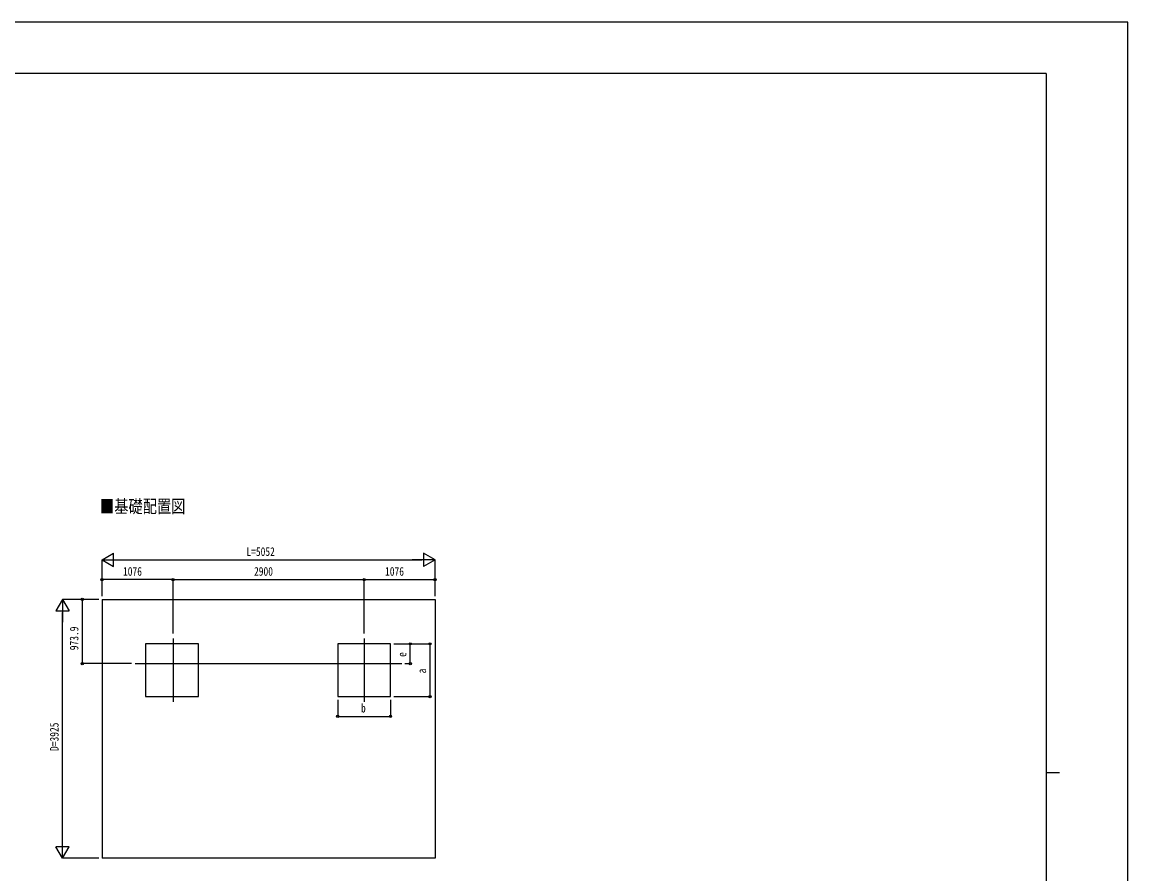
# Model space of a CAD drawing. Units: millimetres, scale not verified. Extents: x -16820 to 16820, y -11880 to 11880.
# Drawn here: x 43 to 16820, y -1039 to 11880 of the extents above; entities that cross this region are included whole.
import ezdxf
from ezdxf.enums import TextEntityAlignment as Align

# ---------------------------------------------------------------- set-up
doc = ezdxf.new("R2010")
doc.units = ezdxf.units.MM
doc.header["$LTSCALE"] = 60
for name, color, linetype in [('0-2_USER1', 3, 'Continuous'), ('0-3_YKK_12', 2, 'Continuous'), ('0-5_YKK_A1', 4, 'Continuous'), ('0-6_YKK_D', 6, 'Continuous'), ('0-7_YKK_ZWAK', 7, 'Continuous')]:
    doc.layers.add(name, color=color, linetype=linetype)
doc.styles.add('ＭＳ ゴシック', font='')
doc.styles.get('ＭＳ ゴシック').set_extended_font_data('MS Gothic')

msp = doc.modelspace()

# ---------------------------------------------------------------- linework, layer by layer
at = {"layer": '0-3_YKK_12'}
for p, q in [((2332.08, 2530.97), (2332.08, 1568.45)), ((5232.08, 2530.97), (5232.08, 1568.45)), ((1757.84, 2149.63), (5806.32, 2149.63))]:
    msp.add_line(p, q, dxfattribs=at)
at = {"layer": '0-5_YKK_A1'}
for p, q in [((1256.08, 3123.53), (6308.08, 3123.53)), ((1256.08, 3123.53), (1256.08, -801.47)), ((6308.08, 3123.53), (6308.08, -801.47)), ((6308.08, -801.47), (1256.08, -801.47))]:
    msp.add_line(p, q, dxfattribs=at)
for points in [[(1916.51, 1649.71), (2716.51, 1649.71), (2716.51, 2449.71), (1916.51, 2449.71)], [(4832.08, 1649.71), (5632.08, 1649.71), (5632.08, 2449.71), (4832.08, 2449.71)]]:
    msp.add_lwpolyline(points, close=True, dxfattribs=at)
at = {"layer": '0-6_YKK_D'}
for p, q in [((1256.08, 3723.53), (1429.28, 3823.53)), ((1256.08, 3173.53), (1256.08, 3724.53)), ((1256.08, 3723.53), (1429.28, 3623.53)), ((1256.08, 3723.53), (1602.49, 3723.53)), ((1429.28, 3623.53), (1429.28, 3823.53)), ((1456.08, 3723.53), (6108.08, 3723.53)), ((6308.08, 3723.53), (5961.67, 3723.53)), ((6308.08, 3723.53), (6134.87, 3823.53)), ((6134.87, 3823.53), (6134.87, 3623.53)), ((6308.08, 3723.53), (6134.87, 3623.53)), ((6308.08, 3173.53), (6308.08, 3724.53)), ((1256.08, 3173.53), (1256.08, 3424.53)), ((2332.08, 3423.53), (1256.08, 3423.53)), ((2332.08, 2605.8), (2332.08, 3424.53)), ((2332.08, 2605.8), (2332.08, 3424.53)), ((2332.08, 3423.53), (5232.08, 3423.53)), ((5232.08, 2606.8), (5232.08, 3424.53)), ((5232.08, 2606.8), (5232.08, 3424.53)), ((5232.08, 3423.53), (6308.08, 3423.53)), ((6308.08, 3173.53), (6308.08, 3424.53)), ((656.08, 3123.53), (556.08, 2950.33)), ((1206.08, 3123.53), (655.08, 3123.53)), ((656.08, 3123.53), (756.08, 2950.33)), ((656.08, 3123.53), (656.08, 2777.12)), ((1206.08, 3123.53), (955.08, 3123.53)), ((956.08, 3123.53), (956.08, 2149.63)), ((556.08, 2950.33), (756.08, 2950.33)), ((656.08, -601.47), (656.08, 2923.53)), ((5682.08, 2449.71), (6233.08, 2449.71)), ((5683.08, 2449.71), (5933.08, 2449.71)), ((5932.08, 2149.71), (5932.08, 2449.71)), ((6232.08, 1649.71), (6232.08, 2449.71)), ((1704.4, 2149.63), (955.08, 2149.63)), ((5849.74, 2149.71), (5933.08, 2149.71)), ((4832.08, 1602.63), (4832.08, 1348.71)), ((5632.08, 1600.7), (5632.08, 1348.71)), ((5682.08, 1649.71), (6233.08, 1649.71)), ((4832.08, 1349.71), (5632.08, 1349.71)), ((656.08, -801.47), (656.08, -455.06)), ((656.08, -801.47), (556.08, -628.26)), ((756.08, -628.26), (556.08, -628.26)), ((656.08, -801.47), (756.08, -628.26)), ((1206.08, -801.47), (655.08, -801.47))]:
    msp.add_line(p, q, dxfattribs=at)
for centre in [(1256.08, 3423.53), (2332.08, 3423.53), (2332.08, 3423.53), (5232.08, 3423.53), (5232.08, 3423.53), (6308.08, 3423.53), (956.08, 3123.53), (5932.08, 2449.71), (6232.08, 2449.71), (956.08, 2149.63), (5932.08, 2149.71), (6232.08, 1649.71), (4832.08, 1349.71), (5632.08, 1349.71)]:
    msp.add_circle(centre, 17, dxfattribs=at)
at = {"layer": '0-7_YKK_ZWAK'}
for p, q in [((15580.08, 11100), (-15619.92, 11100)), ((15580.08, 11100), (15580.08, -10100)), ((15580.08, 500), (15780.08, 500))]:
    msp.add_line(p, q, dxfattribs=at)
msp.add_lwpolyline([(-16820, -11880), (16820, -11880), (16820, 11880), (-16820, 11880)], close=True, dxfattribs=at)

# ---------------------------------------------------------------- texts
at = {"layer": '0-2_USER1', "style": 'ＭＳ ゴシック', "width": 0.8}
msp.add_text('■基礎配置図', height=197.9, dxfattribs=at).set_placement((1224.2, 4377), align=Align.BOTTOM_LEFT)
at = {"layer": '0-6_YKK_D', "style": 'ＭＳ ゴシック', "width": 0.8}
for s, p in [('L=5052', (3446.08, 3743.53)), ('1076', (1573.28, 3443.53)), ('2900', (3561.28, 3443.53)), ('1076', (5549.28, 3443.53)), ('b', (5184.08, 1369.71))]:
    msp.add_text(s, height=132, dxfattribs=at).set_placement(p, align=Align.BOTTOM_LEFT)
for s, p in [('973.9', (936.08, 2353.38)), ('e', (5912.08, 2251.71)), ('a', (6212.08, 2001.71)), ('D=3925', (636.08, 825.03))]:
    msp.add_text(s, height=132, rotation=90, dxfattribs=at).set_placement(p, align=Align.BOTTOM_LEFT)

doc.saveas('drawing.dxf')
